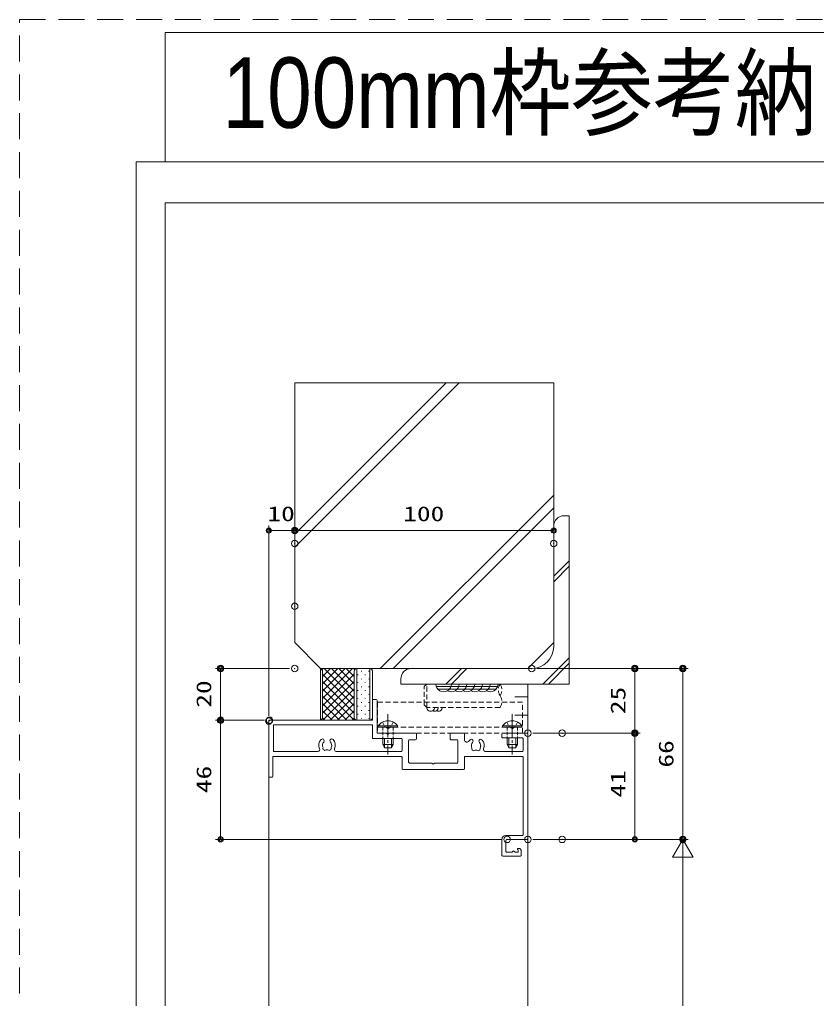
# Model space of a CAD drawing. Units: millimetres, scale not verified. Extents: x -584 to 584, y -818 to 818.
# Drawn here: x -584.5 to -276.9, y 440 to 818.1 of the extents above; entities that cross this region are included whole.
import ezdxf
from ezdxf.enums import TextEntityAlignment as Align

# ---------------------------------------------------------------- set-up
doc = ezdxf.new("R2010")
doc.units = ezdxf.units.MM
doc.header["$LTSCALE"] = 5
doc.header["$PDMODE"] = 32
doc.header["$PDSIZE"] = 2.5
for name, pattern in [('CHAIN2', [12, 9, -1, 1, -1]), ('DASHED1', [1.8, 1.2, -0.6]), ('DASHED2', [3, 2, -1])]:
    doc.linetypes.add(name, pattern=pattern)
for name, color, linetype, lineweight in [('0-0_Defpoints', 7, 'Continuous', 9), ('0-1_KATAZAI', 7, 'Continuous', 9), ('0-2_0', 7, 'Continuous', 9), ('0-3__0-0_', 7, 'Continuous', 9), ('0-4_USERZ', 3, 'Continuous', 9), ('0-A_PARTS2', 134, 'Continuous', 9), ('0-B_SYMBOLS2', 134, 'Continuous', 9), ('0-C_補助線', 134, 'Continuous', 9), ('0-E_PARTS3', 134, 'Continuous', 9), ('0-F_YSS_ZEN', 6, 'Continuous', 9), ('1-0_osamari-u-', 4, 'Continuous', 9), ('1-1_YSS_H1901_K', 3, 'Continuous', 9), ('1-2_1-3', 3, 'DASHED2', 9)]:
    doc.layers.add(name, color=color, linetype=linetype, lineweight=lineweight)
doc.styles.add('HG丸ｺﾞｼｯｸM-PRO', font='')
doc.styles.add('ＭＳ ゴシック', font='')
doc.styles.get('HG丸ｺﾞｼｯｸM-PRO').set_extended_font_data('HG丸ｺﾞｼｯｸM-PRO')
doc.styles.get('ＭＳ ゴシック').set_extended_font_data('MS Gothic')

# ---------------------------------------------------------------- blocks, each defined once
blk = doc.blocks.new('WAKU-U')
at = {"layer": '0-2_0'}
for p, q in [((-148.52, 0), (53.5, 0)), ((-150.02, -48.5), (-150.02, -1.5)), ((-141.02, -10.5), (-141.02, -48.5)), ((-116.5, -9), (-139.52, -9)), ((-115, -82.08), (-115, -10.5)), ((46, -9), (-103.5, -9)), ((47.5, -42.5), (47.5, -10.5)), ((55, -1.5), (55, -40)), ((72.5, -18.75), (72.5, -17.5)), ((75.34, -18.89), (74.66, -19.61)), ((76.25, -18.5), (80, -18.5)), ((77.5, -12.5), (86, -12.5)), ((87.5, -14), (87.5, -47.5)), ((-142.52, -50), (-148.52, -50)), ((85, -50), (55, -50)), ((57.5, -42.5), (77.5, -42.5)), ((-136.59, -94), (-136.54, -94)), ((-136.59, -106), (-136.54, -106)), ((-150.02, -148.5), (-150.02, -123.99)), ((-148.52, -122.49), (-137.82, -122.49)), ((-80, -123.99), (-80, -241)), ((-139.02, -150), (-148.52, -150)), ((-137.52, -136.49), (-137.52, -148.5)), ((-94, -134.99), (-136.02, -134.99)), ((-92.5, -180), (-92.5, -136.49)), ((-92.5, -228.5), (-92.5, -184.99)), ((-150.02, -267.5), (-150.02, -216.5)), ((-148.52, -215), (-139.02, -215)), ((-137.52, -216.5), (-137.52, -228.5)), ((-140.02, -244), (-140.02, -298.5)), ((-116.5, -242.5), (-138.52, -242.5)), ((-136.02, -230), (-94, -230)), ((-115, -369.88), (-115, -244)), ((-105, -244), (-105, -317.5)), ((-81.5, -242.5), (-103.5, -242.5)), ((-150.02, -289.5), (-150.02, -272.49)), ((-215.02, -298.5), (-215.02, -292.5)), ((-213.52, -291), (-151.52, -291)), ((-137.24, -381.5), (-137.19, -381.5)), ((-137.24, -393.5), (-137.19, -393.5)), ((-125.87, -378.55), (-126.44, -378.29)), ((-66.5, -500), (-173.52, -500)), ((-65, -494), (-65, -498.5))]:
    blk.add_line(p, q, dxfattribs=at)
for points in [[(-105, -10.5), (-105, -122.49), (-81.5, -122.49)], [(80, -40), (80, -30.5), (77, -27.5), (80, -24.5), (80, -18.5)], [(-125.22, -91.05), (-125.79, -90.79), (-127.76, -91.14)], [(-175.02, -498.5), (-175.02, -300), (-213.52, -300)], [(-141.52, -300), (-166.02, -300), (-166.02, -491), (-115, -491), (-115, -405.12)], [(-105, -317.5), (-105, -492.5), (-66.5, -492.5)], [(-125.87, -378.55), (-126.44, -378.29), (-128.41, -378.64)]]:
    blk.add_lwpolyline(points, dxfattribs=at)
for centre, radius, start, end in [((-148.52, -1.5), 1.5, 90, 180), ((53.5, -1.5), 1.5, 360, 90), ((-139.52, -10.5), 1.5, 90, 180), ((-116.5, -10.5), 1.5, 0, 90), ((-103.5, -10.5), 1.5, 90, 180), ((46, -10.5), 1.5, 0, 90), ((77.5, -17.5), 5, 90, 180), ((73.75, -18.75), 1.25, 180, 316.39718), ((76.25, -19.75), 1.25, 90, 136.39718), ((86, -14), 1.5, 0, 90), ((-148.52, -48.5), 1.5, 180, 270), ((-142.52, -48.5), 1.5, 270, 0), ((55, -42.5), 7.5, 180, 270), ((57.5, -40), 2.5, 180, 270), ((77.5, -40), 2.5, 270, 0), ((85, -47.5), 2.5, 270, 0), ((-134.84, -90.97), 3.5, 133.7398, 240), ((-126.2, -100), 16, 66.74202, 133.7398), ((-134.84, -90.97), 3.5, 240, 313.7398), ((-126.2, -100), 9, 100, 133.7398), ((-126.2, -100), 9, 59.14685, 83.7398), ((-120.06, -95.7), 3.75, 315.95278, 114.04722), ((-118.5, -82.08), 3.5, 246.74202, 0), ((-134.84, -109.03), 3.5, 120, 226.2602), ((-137.82, -117.49), 5, 270, 56.39324), ((-126.2, -100), 16, 226.2602, 236.39324), ((-134.84, -109.03), 3.5, 46.2602, 120), ((-126.2, -100), 9, 226.2602, 260), ((-126.2, -100), 9, 260, 300.85315), ((-120.06, -104.3), 3.75, 245.95278, 44.04722), ((-126.2, -100), 9, 349.14685, 10.85315), ((-148.52, -123.99), 1.5, 90, 180), ((-81.5, -123.99), 1.5, 0, 90), ((-148.52, -148.5), 1.5, 180, 270), ((-139.02, -148.5), 1.5, 270, 0), ((-136.02, -136.49), 1.5, 90, 180), ((-94, -136.49), 1.5, 0, 90), ((-148.52, -216.5), 1.5, 90, 180), ((-139.02, -216.5), 1.5, 0, 90), ((-138.52, -244), 1.5, 90, 180), ((-136.02, -228.5), 1.5, 180, 270), ((-116.5, -244), 1.5, 0, 90), ((-103.5, -244), 1.5, 90, 180), ((-94, -228.5), 1.5, 270, 0), ((-81.5, -241), 1.5, 270, 0), ((-213.52, -292.5), 1.5, 90, 180), ((-213.52, -298.5), 1.5, 180, 270), ((-151.52, -289.5), 1.5, 270, 0), ((-141.52, -298.5), 1.5, 270, 360), ((-135.49, -378.47), 3.5, 133.7398, 240), ((-126.85, -387.5), 16, 64.64629, 133.7398), ((-118.5, -369.88), 3.5, 244.64629, 0), ((-135.49, -396.53), 3.5, 120, 226.2602), ((-135.49, -378.47), 3.5, 240, 313.7398), ((-135.49, -396.53), 3.5, 46.2602, 120), ((-126.85, -387.5), 9, 100, 133.7398), ((-126.85, -387.5), 9, 226.2602, 260), ((-126.85, -387.5), 9, 260, 300.85315), ((-126.85, -387.5), 9, 59.14685, 83.7398), ((-120.71, -383.2), 3.75, 315.95278, 114.04722), ((-120.71, -391.8), 3.75, 245.95278, 44.04722), ((-126.85, -387.5), 9, 349.14685, 10.85315), ((-126.85, -387.5), 16, 226.2602, 295.35371), ((-118.5, -405.12), 3.5, 360, 115.35371), ((-173.52, -498.5), 1.5, 180, 270), ((-66.5, -494), 1.5, 0, 90), ((-66.5, -498.5), 1.5, 270, 0)]:
    blk.add_arc(centre, radius, start, end, dxfattribs=at)
at = {"layer": '0-3__0-0_'}
for points in [[(-92.5, -180), (-90, -182.49), (-92.5, -184.99)], [(-150.02, -267.5), (-147.52, -269.99), (-150.02, -272.49)]]:
    blk.add_lwpolyline(points, dxfattribs=at)
blk = doc.blocks.new('U25')
at = {"layer": '0-E_PARTS3', "linetype": 'DASHED2'}
for p, q in [((-17.5, 0), (-22.5, -5)), ((-22.5, -146.53), (-22.5, -5)), ((22.5, -5), (-22.5, -5)), ((22.5, -146.53), (22.5, -5))]:
    blk.add_line(p, q, dxfattribs=at)
blk.add_lwpolyline([(22.5, -5), (17.5, 0), (-17.5, 0)], dxfattribs=at)
at = {"layer": '0-E_PARTS3'}
for centre, end in [((22.5, -12.5), 90.00151), ((22.5, -20), 30.00151), ((22.5, -27.5), 30.00151)]:
    blk.add_arc(centre, 7.5, 270.00151, end, dxfattribs=at)
at = {"layer": '0-E_PARTS3', "linetype": 'DASHED2'}
for centre, radius, start, end in [((-11.25, -163.08), 20.01, 55.78298, 124.22003), ((-11.25, -129.99), 20.01, 235.78298, 304.22004), ((11.25, -130.01), 19.99, 235.76229, 304.24073)]:
    blk.add_arc(centre, radius, start, end, dxfattribs=at)
blk = doc.blocks.new('DOT1')
at = {"layer": '0-2_0'}
blk.add_line((0, 0), (-5, 0), dxfattribs=at)
for radius in [2.5, 1.62]:
    blk.add_circle((0, 0), radius, dxfattribs=at)
blk = doc.blocks.new('ALW1')
at = {"layer": '0-2_0'}
blk.add_line((0, 0), (-5, 0), dxfattribs=at)
blk.add_lwpolyline([(-1.732, -1), (0, 0), (-1.732, 1)], close=True, dxfattribs=at)
blk = doc.blocks.new('U29')
at = {"layer": '0-A_PARTS2'}
for p, q in [((-100, -70), (-100, 0)), ((-100, -95), (-100, -70)), ((-5, -65), (-95, -65)), ((-95, -65), (-5, -65)), ((0, -70), (0, -95)), ((-5, -100), (-95, -100))]:
    blk.add_line(p, q, dxfattribs=at)
blk.add_lwpolyline([(-100, 0), (-96.25, -3.75), (-3.75, -3.75), (0, 0), (0, -70)], dxfattribs=at)
for centre, start, end in [((-95, -70), 90, 180), ((-95, -70), 90, 180), ((-5, -70), 0, 90), ((-5, -70), 0, 90), ((-95, -95), 180, 270), ((-5, -95), 270, 0)]:
    blk.add_arc(centre, 5, start, end, dxfattribs=at)
at = {"layer": '0-B_SYMBOLS2'}
for p, q in [((-100, -70), (-100, 0)), ((-100, -8.16), (-95.59, -3.75)), ((-100, -22.3), (-81.45, -3.75)), ((-100, -36.44), (-67.31, -3.75)), ((-100, -50.58), (-53.17, -3.75)), ((-100, -64.73), (-39.02, -3.75)), ((-39.17, -65), (-100, -4.17)), ((-53.31, -65), (-100, -18.31)), ((-25.02, -65), (-86.27, -3.75)), ((-86.13, -65), (-24.88, -3.75)), ((-10.88, -65), (-72.13, -3.75)), ((-71.99, -65), (-10.74, -3.75)), ((0, -61.74), (-57.99, -3.75)), ((-57.85, -65), (0, -7.15)), ((0, -47.6), (-43.85, -3.75)), ((0, -33.46), (-29.71, -3.75)), ((0, -19.31), (-15.56, -3.75)), ((0, -5.17), (-2.59, -2.59)), ((-67.45, -65), (-100, -32.45)), ((-43.7, -65), (0, -21.3)), ((-29.56, -65), (0, -35.44)), ((-81.59, -65), (-100, -46.59)), ((-15.42, -65), (0, -49.58)), ((-95.67, -65.07), (-100, -60.73)), ((-100, -95), (-100, -70)), ((-95.76, -65.08), (-95.62, -65.08)), ((-5, -65), (-95, -65)), ((-95, -65), (-5, -65)), ((-88.55, -72.15), (-87.55, -72.15)), ((-81.47, -65.08), (-80.47, -65.08)), ((-73.4, -72.15), (-72.4, -72.15)), ((-66.32, -65.08), (-65.32, -65.08)), ((-58.25, -72.15), (-57.25, -72.15)), ((-51.17, -65.08), (-50.17, -65.08)), ((-43.1, -72.15), (-42.1, -72.15)), ((-36.02, -65.08), (-35.02, -65.08)), ((-27.95, -72.15), (-26.95, -72.15)), ((-20.87, -65.08), (-19.87, -65.08)), ((-12.8, -72.15), (-11.8, -72.15)), ((-5.72, -65.08), (-4.72, -65.08)), ((-2.17, -65.89), (0, -63.72)), ((0, -70), (0, -95)), ((-96.62, -79.23), (-95.62, -79.23)), ((-96.62, -93.38), (-95.62, -93.38)), ((-88.55, -86.3), (-87.55, -86.3)), ((-81.47, -79.23), (-80.47, -79.23)), ((-81.47, -93.38), (-80.47, -93.38)), ((-73.4, -86.3), (-72.4, -86.3)), ((-66.32, -79.23), (-65.32, -79.23)), ((-66.32, -93.38), (-65.32, -93.38)), ((-58.25, -86.3), (-57.25, -86.3)), ((-51.17, -79.23), (-50.17, -79.23)), ((-51.17, -93.38), (-50.17, -93.38)), ((-43.1, -86.3), (-42.1, -86.3)), ((-36.02, -79.23), (-35.02, -79.23)), ((-36.02, -93.38), (-35.02, -93.38)), ((-27.95, -86.3), (-26.95, -86.3)), ((-20.87, -79.23), (-19.87, -79.23)), ((-20.87, -93.38), (-19.87, -93.38)), ((-12.8, -86.3), (-11.8, -86.3)), ((-5.72, -79.23), (-4.72, -79.23)), ((-5.72, -93.38), (-4.72, -93.38)), ((-5, -100), (-95, -100))]:
    blk.add_line(p, q, dxfattribs=at)
blk.add_lwpolyline([(-100, 0), (-96.25, -3.75), (-3.75, -3.75), (0, 0), (0, -70)], dxfattribs=at)
for centre, start, end in [((-95, -70), 90, 180), ((-95, -70), 90, 180), ((-5, -70), 0, 90), ((-5, -70), 0, 90), ((-95, -95), 180, 270), ((-5, -95), 270, 0)]:
    blk.add_arc(centre, 5, start, end, dxfattribs=at)
at = {"layer": '0-C_補助線'}
for p, q in [((-100, 0), (0, 0)), ((0, -70), (-100, -70)), ((-100, -95), (0, -95))]:
    blk.add_line(p, q, dxfattribs=at)
blk = doc.blocks.new('U9')
at = {"layer": '0-E_PARTS3', "linetype": 'CHAIN2'}
blk.add_line((-25, 0), (52.5, 0), dxfattribs=at)
at = {"layer": '0-E_PARTS3'}
for p, q in [((-2.54, 18.75), (0, 18.75)), ((0, 18.75), (0, -18.75)), ((21.5, 10), (33, 10)), ((21.5, 6.73), (39.54, 6.73)), ((33, 10), (33, -10)), ((40, 6.5), (33, 10)), ((40, 6.5), (40, -6.5)), ((21.5, -6.73), (39.54, -6.73)), ((21.5, -10), (33, -10)), ((40, -6.5), (33, -10))]:
    blk.add_line(p, q, dxfattribs=at)
at = {"layer": '0-E_PARTS3', "linetype": 'DASHED1'}
for p, q in [((0, 10), (21.5, 10)), ((0, -10), (21.5, -10))]:
    blk.add_line(p, q, dxfattribs=at)
for points in [[(-10.05, 10.25), (-0.77, 5.72), (2.28, 0)], [(-10.05, -10.25), (-0.77, -5.72), (2.28, 0)]]:
    blk.add_lwpolyline(points, dxfattribs=at)
at = {"layer": '0-E_PARTS3'}
blk.add_lwpolyline([(-2.54, 18.75), (-2.54, -18.75), (0, -18.75)], dxfattribs=at)
blk.add_arc((10.13, 0), 22.63, 124.06671, 235.93329, dxfattribs=at)
blk = doc.blocks.new('U10')
at = {"layer": '0-E_PARTS3', "linetype": 'CHAIN2'}
blk.add_line((-25, 0), (52.5, 0), dxfattribs=at)
at = {"layer": '0-E_PARTS3'}
for p, q in [((-2.54, 18.75), (0, 18.75)), ((0, 18.75), (0, -18.75)), ((20.5, 10), (33, 10)), ((20.5, 6.73), (39.54, 6.73)), ((33, 10), (33, -10)), ((40, 6.5), (33, 10)), ((40, 6.5), (40, -6.5)), ((20.5, -6.73), (39.54, -6.73)), ((20.5, -10), (33, -10)), ((40, -6.5), (33, -10))]:
    blk.add_line(p, q, dxfattribs=at)
at = {"layer": '0-E_PARTS3', "linetype": 'DASHED1'}
for p, q in [((0, 10), (20.5, 10)), ((0, -10), (20.5, -10))]:
    blk.add_line(p, q, dxfattribs=at)
for points in [[(-10.05, 10.25), (-0.77, 5.72), (2.28, 0)], [(-10.05, -10.25), (-0.77, -5.72), (2.28, 0)]]:
    blk.add_lwpolyline(points, dxfattribs=at)
at = {"layer": '0-E_PARTS3'}
blk.add_lwpolyline([(-2.54, 18.75), (-2.54, -18.75), (0, -18.75)], dxfattribs=at)
blk.add_arc((10.13, 0), 22.63, 124.06671, 235.93329, dxfattribs=at)
blk = doc.blocks.new('A$C0AB24780')
at = {"layer": '1-2_1-3'}
blk.add_line((-11.5, -8.99), (-11.5, -288.99), dxfattribs=at)
blk.add_lwpolyline([(0, -288.99), (0, -8.99), (-60, -8.99), (-60, -288.99)], close=True, dxfattribs=at)
at = {"layer": '0-E_PARTS3'}
for name, p in [('U10', (-11.5, -28.99)), ('U9', (-11.5, -268.99))]:
    blk.add_blockref(name, p, dxfattribs=at)
blk = doc.blocks.new('U116')
at = {"layer": '0-B_SYMBOLS2'}
for p, q in [((0.86, 5), (29.14, 5)), ((3.82, 10), (26.18, 10)), ((26.18, 10), (41.18, 10)), ((29.14, 5), (44.14, 5)), ((41.18, 10), (56.18, 10)), ((44.14, 5), (59.14, 5)), ((56.18, 10), (71.18, 10)), ((59.14, 5), (74.14, 5)), ((71.18, 10), (86.18, 10)), ((74.14, 5), (89.14, 5)), ((86.18, 10), (101.18, 10)), ((89.14, 5), (104.14, 5)), ((101.18, 10), (116.18, 10)), ((104.14, 5), (119.14, 5))]:
    blk.add_line(p, q, dxfattribs=at)
for centre, end in [((15, 0), 180.00151), ((30, 0), 120.00151), ((45, 0), 120.00151), ((60, 0), 120.00151), ((75, 0), 120.00151), ((90, 0), 120.00151), ((105, 0), 120.00151)]:
    blk.add_arc(centre, 15, 0.00151, end, dxfattribs=at)

msp = doc.modelspace()

# ---------------------------------------------------------------- linework, layer by layer
at = {"layer": '0-0_Defpoints', "color": 1, "linetype": 'DASHED2'}
msp.add_lwpolyline([(584.5, -818.1), (-584.5, -818.1), (-584.5, 818.1), (584.5, 818.1)], close=True, dxfattribs=at)
at = {"layer": '0-0_Defpoints', "color": 1}
msp.add_lwpolyline([(-539.5, 763.1), (-539.5, -818.1), (584.5, -818.1), (584.5, 763.1)], close=True, dxfattribs=at)
at = {"layer": '0-0_Defpoints'}
for p in [(-478.282, 620.715), (-478.282, 620.715), (-478.282, 615.715), (-378.282, 615.715), (-478.282, 591.474), (-506.884, 567.443), (-478.282, 567.443), (-386.782, 567.443), (-346.959, 567.443), (-328.41, 567.443), (-506.884, 547.443), (-488.282, 547.143), (-487.982, 547.443), (-388.282, 542.443), (-375.007, 542.443), (-346.959, 542.443), (-396.282, 501.439), (-388.282, 501.439), (-375.007, 501.439), (-328.41, 501.439)]:
    msp.add_point(p, dxfattribs=at)
at = {"layer": '0-4_USERZ'}
for p, q in [((-478.282, 619.297), (-419.745, 677.834)), ((-478.282, 614.297), (-414.745, 677.834)), ((-445.283, 567.443), (-378.282, 634.445)), ((-440.283, 567.443), (-378.282, 629.445)), ((-488.282, 549.143), (-488.282, 622.715)), ((-486.282, 620.715), (-480.282, 620.715)), ((-478.282, 593.474), (-478.282, 622.715)), ((-480.282, 567.443), (-508.884, 567.443)), ((-384.782, 567.443), (-344.959, 567.443)), ((-384.782, 567.443), (-326.41, 567.443)), ((-506.884, 549.443), (-506.884, 565.443)), ((-346.959, 544.443), (-346.959, 565.443)), ((-328.41, 503.439), (-328.41, 565.443)), ((-489.982, 547.443), (-508.884, 547.443)), ((-489.982, 547.443), (-508.884, 547.443)), ((-506.884, 503.439), (-506.884, 545.443)), ((-386.282, 542.443), (-344.959, 542.443)), ((-373.007, 542.443), (-344.959, 542.443)), ((-346.959, 503.439), (-346.959, 540.443)), ((-488.282, 176.439), (-488.282, 525.739)), ((-398.282, 501.439), (-508.884, 501.439)), ((-388.282, 501.739), (-388.282, 241.439)), ((-386.282, 501.439), (-344.959, 501.439)), ((-373.007, 501.439), (-326.41, 501.439))]:
    msp.add_line(p, q, dxfattribs=at)
at = {"layer": '0-4_USERZ', "color": 4}
for p, q in [((-378.282, 622.443), (-378.282, 575.943)), ((-378.282, 622.443), (-378.282, 575.943)), ((-378.282, 603.078), (-372.282, 609.078)), ((-378.282, 600.955), (-372.282, 606.955)), ((-382.44, 561.443), (-372.282, 571.601)), ((-386.782, 567.443), (-433.282, 567.443)), ((-386.782, 567.443), (-433.282, 567.443)), ((-419.917, 561.443), (-413.917, 567.443)), ((-417.794, 561.443), (-411.794, 567.443)), ((-380.317, 561.443), (-372.282, 569.478))]:
    msp.add_line(p, q, dxfattribs=at)
at = {"layer": '0-4_USERZ', "color": 7}
for points in [[(-528.26, 763.1), (-128.26, 763.1), (-128.26, 813.1), (-528.26, 813.1)], [(-528.26, -27.5), (22.5, -27.5), (22.5, 747.288), (-528.26, 747.288)]]:
    msp.add_lwpolyline(points, close=True, dxfattribs=at)
at = {"layer": '0-4_USERZ'}
msp.add_lwpolyline([(-478.282, 677.834), (-378.282, 677.834), (-378.282, 577.443), (-388.282, 567.443), (-468.282, 567.443), (-478.282, 577.443)], close=True, dxfattribs=at)
at = {"layer": '0-4_USERZ', "color": 4}
msp.add_lwpolyline([(-437.282, 563.443), (-437.282, 561.443), (-372.282, 561.443), (-372.282, 626.443), (-374.282, 626.443)], dxfattribs=at)
msp.add_lwpolyline([(-437.282, 563.443), (-437.282, 561.443), (-372.282, 561.443), (-372.282, 626.443), (-374.282, 626.443)], dxfattribs=at)
for centre, radius, start, end in [((-374.282, 622.443), 4, 90, 180), ((-374.282, 622.443), 4, 90, 180), ((-386.782, 575.943), 8.5, 270, 0), ((-386.782, 575.943), 8.5, 270, 0), ((-433.282, 563.443), 4, 90, 180), ((-433.282, 563.443), 4, 90, 180)]:
    msp.add_arc(centre, radius, start, end, dxfattribs=at)
at = {"layer": '0-F_YSS_ZEN'}
for p, q in [((-386.282, 501.439), (-326.41, 501.439)), ((-328.41, 261.439), (-328.41, 481.439))]:
    msp.add_line(p, q, dxfattribs=at)
at = {"layer": '1-0_osamari-u-'}
for p, q in [((-388.282, 542.443), (-388.282, 561.443)), ((-388.282, 556.443), (-393.282, 556.443)), ((-388.282, 549.443), (-393.282, 549.443))]:
    msp.add_line(p, q, dxfattribs=at)
at = {"layer": '1-1_YSS_H1901_K'}
for p, q in [((-478.282, 617.715), (-478.282, 622.715)), ((-380.282, 620.715), (-476.282, 620.715)), ((-378.282, 617.715), (-378.282, 622.715))]:
    msp.add_line(p, q, dxfattribs=at)
at = {"layer": '1-1_YSS_H1901_K', "color": 4}
msp.add_lwpolyline([(-378.282, 677.834), (-378.282, 577.443), (-388.282, 567.443), (-468.282, 567.443), (-478.282, 577.443), (-478.282, 677.834)], dxfattribs=at)

# ---------------------------------------------------------------- block references
at = {"layer": '0-1_KATAZAI', "xscale": 0.2, "yscale": 0.2, "rotation": 270}
msp.add_blockref('WAKU-U', (-388.282, 512.439), dxfattribs=at)
at = {"layer": '0-2_0', "xscale": 0.2, "yscale": 0.2, "rotation": 90}
msp.add_blockref('U29', (-468.282, 567.443), dxfattribs=at)
at = {"layer": '0-4_USERZ'}
for name, p, xscale, yscale, rotation in [('DOT1', (-488.282, 620.715), 0.4, 0.4, 180), ('DOT1', (-506.884, 567.443), 0.4, 0.4, 90), ('DOT1', (-346.959, 567.443), 0.4, 0.4, 90), ('DOT1', (-328.41, 567.443), 0.4, 0.4, 90), ('A$C0AB24780', (-388.482, 542.443), 0.2, 0.2, 270), ('DOT1', (-506.884, 547.443), 0.4, 0.4, 270), ('DOT1', (-506.884, 547.443), 0.4, 0.4, 90), ('DOT1', (-346.959, 542.443), 0.4, 0.4, 270), ('DOT1', (-346.959, 542.443), 0.4, 0.4, 90), ('DOT1', (-506.884, 501.439), 0.4, 0.4, 270), ('DOT1', (-346.959, 501.439), 0.4, 0.4, 270), ('DOT1', (-328.41, 501.439), 0.4, 0.4, 270)]:
    msp.add_blockref(name, p, dxfattribs=dict(at, xscale=xscale, yscale=yscale, rotation=rotation))
at = {"layer": '0-4_USERZ', "xscale": 0.4, "yscale": 0.4}
msp.add_blockref('DOT1', (-478.282, 620.715), dxfattribs=at)
at = {"layer": '0-B_SYMBOLS2', "xscale": -0.2, "yscale": 0.2, "rotation": 180}
msp.add_blockref('U116', (-423.789, 561.443), dxfattribs=at)
at = {"layer": '0-E_PARTS3', "xscale": -0.2, "yscale": 0.2, "rotation": 90}
msp.add_blockref('U25', (-428.284, 556.943), dxfattribs=at)
at = {"layer": '0-F_YSS_ZEN', "xscale": 4, "yscale": 4, "rotation": 90}
msp.add_blockref('ALW1', (-328.41, 501.439), dxfattribs=at)
at = {"layer": '1-1_YSS_H1901_K', "xscale": 0.4, "yscale": 0.4, "rotation": 180}
msp.add_blockref('DOT1', (-478.282, 620.715), dxfattribs=at)
at = {"layer": '1-1_YSS_H1901_K', "xscale": 0.4, "yscale": 0.4}
msp.add_blockref('DOT1', (-378.282, 620.715), dxfattribs=at)

# ---------------------------------------------------------------- texts
at = {"layer": '0-4_USERZ', "color": 7, "style": 'HG丸ｺﾞｼｯｸM-PRO', "width": 0.85}
msp.add_text('100mm枠参考納まり図', height=27.2, dxfattribs=at).set_placement((-506.111, 768.121), align=Align.BOTTOM_LEFT)
at = {"layer": '0-4_USERZ', "style": 'ＭＳ ゴシック', "width": 1.35}
msp.add_text('10', height=5.755, dxfattribs=at).set_placement((-488.81, 622.605), align=Align.BOTTOM_LEFT)
for s, p in [('20', (-508.773, 552.3)), ('25', (-348.849, 549.8)), ('66', (-330.3, 529.169)), ('46', (-508.773, 519.298)), ('41', (-348.849, 517.569))]:
    msp.add_text(s, height=5.755, rotation=90, dxfattribs=at).set_placement(p, align=Align.BOTTOM_LEFT)
at = {"layer": '1-1_YSS_H1901_K', "style": 'ＭＳ ゴシック', "width": 1.35}
msp.add_text('100', height=5.755, dxfattribs=at).set_placement((-436.382, 622.605), align=Align.BOTTOM_LEFT)

doc.saveas('drawing.dxf')
